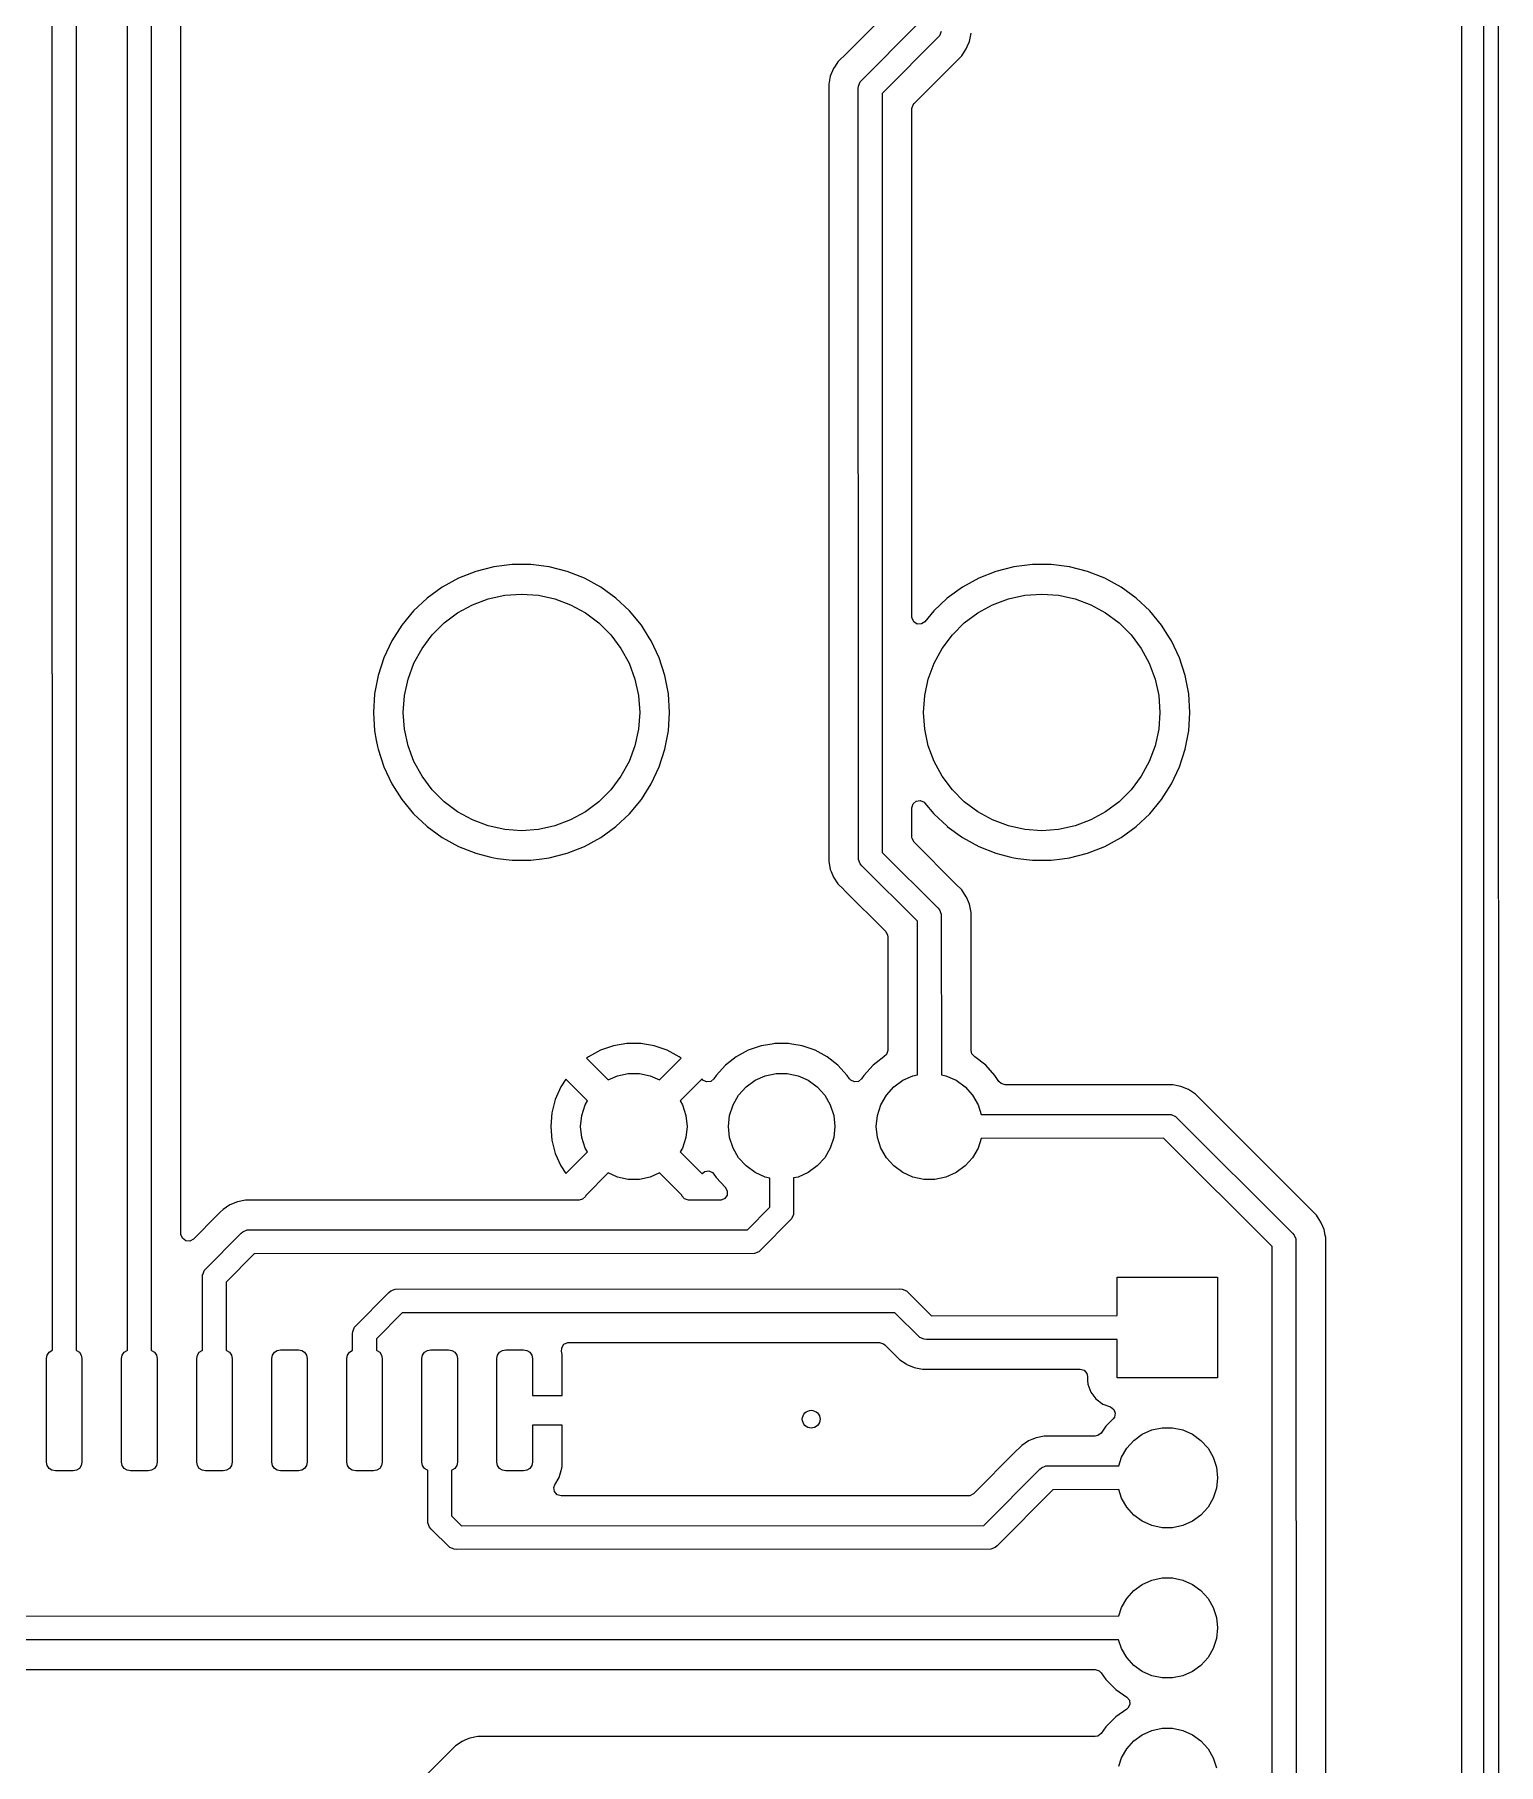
# Model space of a CAD drawing. Extents: x -25 to 25, y -54 to 54.
# Drawn here: x 0.36 to 25.12, y -4.34 to 24.91 of the extents above; entities that cross this region are included whole.
import ezdxf

# ---------------------------------------------------------------- set-up
doc = ezdxf.new("R2010")
doc.units = 0
doc.layers.add('BLACK', color=7, linetype='CONTINUOUS')

msp = doc.modelspace()

# ---------------------------------------------------------------- linework, layer by layer
at = {"layer": 'BLACK', "linetype": 'CONTINUOUS'}
for p, q in [((24.4995, 50.99625), (24.4995, -50.996249)), ((24.877401, -50.989479), (24.875, 51)), ((25.122598, 50.98948), (25.125, -51)), ((0.665595, 2.665174), (0.661808, 39.555573)), ((1.064296, 39.674642), (1.068095, 2.664439)), ((1.935569, 2.665168), (1.9318, 32.135)), ((2.334312, 32.04729), (2.33807, 2.664444)), ((2.8387, 13.450006), (2.8387, 31.792156)), ((14.759981, 25.255164), (14.051419, 24.546602)), ((14.331045, 24.112892), (15.300656, 25.087726)), ((15.668955, 24.887108), (14.699334, 23.912266)), ((15.699296, 24.960358), (15.668955, 24.887108)), ((16.176658, 24.794739), (16.203701, 24.930692)), ((16.0466, 24.551417), (16.094838, 24.623611)), ((16.094838, 24.623611), (16.123611, 24.666673)), ((16.123611, 24.666673), (16.145583, 24.71972)), ((16.145583, 24.71972), (16.176658, 24.794739)), ((13.876387, 24.333325), (13.823343, 24.205265)), ((13.905162, 24.376389), (13.876387, 24.333325)), ((13.9534, 24.448584), (13.905162, 24.376389)), ((14.002408, 24.497592), (13.9534, 24.448584)), ((14.051417, 24.5466), (14.002408, 24.497592)), ((14.051419, 24.546602), (14.051417, 24.5466)), ((15.240019, 23.744837), (16.046595, 24.551412)), ((16.046595, 24.551412), (16.046598, 24.551415)), ((16.046598, 24.551416), (16.0466, 24.551417)), ((16.046598, 24.551415), (16.046598, 24.551416)), ((13.823341, 24.205257), (13.796299, 24.069311)), ((13.796299, 24.069311), (13.796299, 23.924579)), ((13.823343, 24.205265), (13.823341, 24.205257)), ((14.2968, 24), (14.300704, 24.039642)), ((14.300704, 10.960358), (14.2968, 24)), ((14.300704, 24.039642), (14.331045, 24.112892)), ((13.796299, 23.924579), (13.7963, 23.924558)), ((13.7963, 23.924558), (13.7963, 11.074444)), ((14.699334, 23.912266), (14.703176, 11.079155)), ((15.2037, 23.657156), (15.223385, 23.724195)), ((15.223385, 23.724195), (15.240019, 23.744837)), ((15.2037, 15.062374), (15.2037, 23.657156)), ((7.825771, 15.832819), (7.533242, 15.716999)), ((7.825774, 15.83282), (7.825771, 15.832819)), ((8.130523, 15.911066), (7.825774, 15.83282)), ((8.130536, 15.911068), (8.130523, 15.911066)), ((8.44267, 15.9505), (8.130536, 15.911068)), ((8.442682, 15.9505), (8.44267, 15.9505)), ((8.757318, 15.9505), (8.442682, 15.9505)), ((8.757329, 15.9505), (8.757318, 15.9505)), ((9.069463, 15.911068), (8.757329, 15.9505)), ((9.069476, 15.911066), (9.069463, 15.911068)), ((9.374225, 15.83282), (9.069476, 15.911066)), ((9.374228, 15.832819), (9.374225, 15.83282)), ((9.666757, 15.716999), (9.374228, 15.832819)), ((16.625771, 15.832819), (16.333242, 15.716999)), ((16.625774, 15.83282), (16.625771, 15.832819)), ((16.930523, 15.911066), (16.625774, 15.83282)), ((16.930536, 15.911068), (16.930523, 15.911066)), ((17.24267, 15.9505), (16.930536, 15.911068)), ((17.242682, 15.9505), (17.24267, 15.9505)), ((17.557318, 15.9505), (17.242682, 15.9505)), ((17.557329, 15.9505), (17.557318, 15.9505)), ((17.869463, 15.911068), (17.557329, 15.9505)), ((17.869476, 15.911066), (17.869463, 15.911068)), ((18.174225, 15.83282), (17.869476, 15.911066)), ((18.174228, 15.832819), (18.174225, 15.83282)), ((18.466757, 15.716999), (18.174228, 15.832819)), ((7.257504, 15.565409), (7.002978, 15.380485)), ((7.257516, 15.565416), (7.257504, 15.565409)), ((7.533241, 15.716998), (7.257516, 15.565416)), ((7.533242, 15.716999), (7.533241, 15.716998)), ((9.666758, 15.716998), (9.666757, 15.716999)), ((9.666763, 15.716996), (9.666758, 15.716998)), ((9.666766, 15.716994), (9.666763, 15.716996)), ((9.942484, 15.565416), (9.666766, 15.716994)), ((9.942488, 15.565414), (9.942484, 15.565416)), ((9.942495, 15.565409), (9.942488, 15.565414)), ((10.197021, 15.380485), (9.942495, 15.565409)), ((16.057504, 15.565409), (15.802978, 15.380485)), ((16.057516, 15.565416), (16.057504, 15.565409)), ((16.333241, 15.716998), (16.057516, 15.565416)), ((16.333242, 15.716999), (16.333241, 15.716998)), ((18.466758, 15.716998), (18.466757, 15.716999)), ((18.466763, 15.716996), (18.466758, 15.716998)), ((18.466766, 15.716994), (18.466763, 15.716996)), ((18.742484, 15.565416), (18.466766, 15.716994)), ((18.742488, 15.565414), (18.742484, 15.565416)), ((18.742495, 15.565409), (18.742488, 15.565414)), ((18.997021, 15.380485), (18.742495, 15.565409)), ((7.002968, 15.380477), (6.773608, 15.165093)), ((7.002978, 15.380485), (7.002968, 15.380477)), ((7.518718, 15.132507), (7.76917, 15.269264)), ((7.76917, 15.269264), (8.036535, 15.368986)), ((8.036535, 15.368986), (8.31537, 15.429643)), ((8.31537, 15.429643), (8.6, 15.45)), ((8.6, 15.45), (8.88463, 15.429643)), ((8.88463, 15.429643), (9.163465, 15.368986)), ((9.163465, 15.368986), (9.43083, 15.269264)), ((9.43083, 15.269264), (9.681282, 15.132507)), ((10.197031, 15.380477), (10.197021, 15.380485)), ((10.426391, 15.165093), (10.197031, 15.380477)), ((15.802968, 15.380477), (15.573608, 15.165093)), ((15.802978, 15.380485), (15.802968, 15.380477)), ((16.318718, 15.132507), (16.56917, 15.269264)), ((16.56917, 15.269264), (16.836535, 15.368986)), ((16.836535, 15.368986), (17.11537, 15.429643)), ((17.11537, 15.429643), (17.4, 15.45)), ((17.4, 15.45), (17.68463, 15.429643)), ((17.68463, 15.429643), (17.963465, 15.368986)), ((17.963465, 15.368986), (18.23083, 15.269264)), ((18.23083, 15.269264), (18.481282, 15.132507)), ((18.997031, 15.380477), (18.997021, 15.380485)), ((19.226391, 15.165093), (18.997031, 15.380477)), ((6.573051, 14.922662), (6.404464, 14.65701)), ((6.573054, 14.922666), (6.573051, 14.922662)), ((6.773606, 15.165091), (6.573054, 14.922666)), ((6.773608, 15.165093), (6.773606, 15.165091)), ((7.088501, 14.759721), (7.290279, 14.961499)), ((7.290279, 14.961499), (7.518718, 15.132507)), ((9.681282, 15.132507), (9.909721, 14.961499)), ((9.909721, 14.961499), (10.111499, 14.759721)), ((10.426393, 15.165091), (10.426391, 15.165093)), ((10.626945, 14.922666), (10.426393, 15.165091)), ((10.626948, 14.922662), (10.626945, 14.922666)), ((10.760414, 14.712352), (10.626948, 14.922662)), ((15.205397, 15.041928), (15.2037, 15.062374)), ((15.235866, 14.979052), (15.205397, 15.041928)), ((15.295492, 14.94263), (15.235866, 14.979052)), ((15.365344, 14.944226), (15.295492, 14.94263)), ((15.423243, 14.983333), (15.365344, 14.944226)), ((15.573606, 15.165091), (15.423243, 14.983333)), ((15.573608, 15.165093), (15.573606, 15.165091)), ((15.888501, 14.759721), (16.090279, 14.961499)), ((16.090279, 14.961499), (16.318718, 15.132507)), ((18.481282, 15.132507), (18.709721, 14.961499)), ((18.709721, 14.961499), (18.911499, 14.759721)), ((19.226393, 15.165091), (19.226391, 15.165093)), ((19.426945, 14.922666), (19.226393, 15.165091)), ((19.426948, 14.922662), (19.426945, 14.922666)), ((19.560414, 14.712352), (19.426948, 14.922662)), ((6.404461, 14.657004), (6.270499, 14.372322)), ((6.404464, 14.65701), (6.404461, 14.657004)), ((6.917493, 14.531282), (7.088501, 14.759721)), ((10.111499, 14.759721), (10.282507, 14.531282)), ((10.795537, 14.657007), (10.760414, 14.712352)), ((10.929503, 14.372315), (10.795537, 14.657007)), ((15.717493, 14.531282), (15.888501, 14.759721)), ((18.911499, 14.759721), (19.082507, 14.531282)), ((19.595537, 14.657007), (19.560414, 14.712352)), ((19.729503, 14.372315), (19.595537, 14.657007)), ((6.270497, 14.372317), (6.17327, 14.073084)), ((6.270499, 14.372322), (6.270497, 14.372317)), ((6.780736, 14.28083), (6.917493, 14.531282)), ((10.282507, 14.531282), (10.419264, 14.28083)), ((11.026731, 14.073079), (10.929503, 14.372315)), ((15.580736, 14.28083), (15.717493, 14.531282)), ((19.082507, 14.531282), (19.219264, 14.28083)), ((19.826731, 14.073079), (19.729503, 14.372315)), ((6.17327, 14.073084), (6.114311, 13.764012)), ((6.681014, 14.013465), (6.780736, 14.28083)), ((10.419264, 14.28083), (10.518986, 14.013465)), ((11.085688, 13.764015), (11.026731, 14.073079)), ((15.481014, 14.013465), (15.580736, 14.28083)), ((19.219264, 14.28083), (19.318986, 14.013465)), ((19.885688, 13.764015), (19.826731, 14.073079)), ((6.11431, 13.764005), (6.094556, 13.450006)), ((6.114311, 13.764012), (6.11431, 13.764005)), ((6.620357, 13.73463), (6.681014, 14.013465)), ((10.518986, 14.013465), (10.579643, 13.73463)), ((11.105444, 13.45), (11.085688, 13.764015)), ((15.420357, 13.73463), (15.481014, 14.013465)), ((19.318986, 14.013465), (19.379643, 13.73463)), ((19.905444, 13.45), (19.885688, 13.764015)), ((6.6, 13.45), (6.620357, 13.73463)), ((10.579643, 13.73463), (10.6, 13.45)), ((15.4, 13.45), (15.420357, 13.73463)), ((19.379643, 13.73463), (19.4, 13.45)), ((2.8387, 4.633245), (2.8387, 13.450006)), ((6.094556, 13.450006), (6.094556, 13.449995)), ((6.094556, 13.449995), (6.11431, 13.135996)), ((6.620357, 13.16537), (6.6, 13.45)), ((6.681014, 12.886535), (6.620357, 13.16537)), ((10.579643, 13.16537), (10.518986, 12.886535)), ((10.6, 13.45), (10.579643, 13.16537)), ((11.085688, 13.135985), (11.105444, 13.45)), ((15.420357, 13.16537), (15.4, 13.45)), ((15.481014, 12.886535), (15.420357, 13.16537)), ((19.379643, 13.16537), (19.318986, 12.886535)), ((19.4, 13.45), (19.379643, 13.16537)), ((19.885688, 13.135985), (19.905444, 13.45)), ((6.11431, 13.135996), (6.114311, 13.135989)), ((6.114311, 13.135989), (6.14379, 12.981453)), ((6.14379, 12.981453), (6.164362, 12.873611)), ((6.164362, 12.873611), (6.17327, 12.826917)), ((6.780736, 12.61917), (6.681014, 12.886535)), ((10.518986, 12.886535), (10.419264, 12.61917)), ((11.026731, 12.826921), (11.085688, 13.135985)), ((15.580736, 12.61917), (15.481014, 12.886535)), ((19.318986, 12.886535), (19.219264, 12.61917)), ((19.826731, 12.826921), (19.885688, 13.135985)), ((6.17327, 12.826917), (6.270497, 12.527684)), ((6.917493, 12.368718), (6.780736, 12.61917)), ((10.419264, 12.61917), (10.282507, 12.368718)), ((10.929503, 12.527685), (11.026731, 12.826921)), ((15.717493, 12.368718), (15.580736, 12.61917)), ((19.219264, 12.61917), (19.082507, 12.368718)), ((19.729503, 12.527685), (19.826731, 12.826921)), ((6.270497, 12.527684), (6.270499, 12.527679)), ((6.270499, 12.527679), (6.404461, 12.242997)), ((7.088501, 12.140279), (6.917493, 12.368718)), ((10.282507, 12.368718), (10.111499, 12.140279)), ((10.795537, 12.242993), (10.929503, 12.527685)), ((15.888501, 12.140279), (15.717493, 12.368718)), ((19.082507, 12.368718), (18.911499, 12.140279)), ((19.595537, 12.242993), (19.729503, 12.527685)), ((6.404461, 12.242997), (6.404464, 12.242991)), ((6.404464, 12.242991), (6.573051, 11.977339)), ((7.290279, 11.938501), (7.088501, 12.140279)), ((10.111499, 12.140279), (9.909721, 11.938501)), ((10.626947, 11.977337), (10.795537, 12.242993)), ((16.090279, 11.938501), (15.888501, 12.140279)), ((18.911499, 12.140279), (18.709721, 11.938501)), ((19.426947, 11.977337), (19.595537, 12.242993)), ((6.573051, 11.977339), (6.573054, 11.977335)), ((6.573054, 11.977335), (6.773606, 11.73491)), ((6.773606, 11.73491), (6.773608, 11.734908)), ((6.773608, 11.734908), (6.77361, 11.734906)), ((6.77361, 11.734906), (6.997612, 11.524554)), ((7.518718, 11.767493), (7.290279, 11.938501)), ((7.76917, 11.630736), (7.518718, 11.767493)), ((9.681282, 11.767493), (9.43083, 11.630736)), ((9.909721, 11.938501), (9.681282, 11.767493)), ((10.19703, 11.519522), (10.42639, 11.734906)), ((10.42639, 11.734906), (10.626947, 11.977337)), ((15.2037, 11.837627), (15.223385, 11.904666)), ((15.2037, 11.342845), (15.2037, 11.837627)), ((15.223385, 11.904666), (15.276189, 11.950421)), ((15.276189, 11.950421), (15.345347, 11.960365)), ((15.345347, 11.960365), (15.408903, 11.93134)), ((15.408903, 11.93134), (15.423236, 11.916676)), ((15.423236, 11.916676), (15.57361, 11.734906)), ((15.57361, 11.734906), (15.797611, 11.524554)), ((16.318718, 11.767493), (16.090279, 11.938501)), ((16.56917, 11.630736), (16.318718, 11.767493)), ((18.481282, 11.767493), (18.23083, 11.630736)), ((18.709721, 11.938501), (18.481282, 11.767493)), ((18.99703, 11.519522), (19.22639, 11.734906)), ((19.22639, 11.734906), (19.426947, 11.977337)), ((6.997612, 11.524554), (7.002968, 11.519524)), ((7.002968, 11.519524), (7.002978, 11.519516)), ((7.002978, 11.519516), (7.257504, 11.334592)), ((8.036535, 11.531014), (7.76917, 11.630736)), ((8.31537, 11.470357), (8.036535, 11.531014)), ((8.6, 11.45), (8.31537, 11.470357)), ((8.88463, 11.470357), (8.6, 11.45)), ((9.163465, 11.531014), (8.88463, 11.470357)), ((9.43083, 11.630736), (9.163465, 11.531014)), ((9.942484, 11.334584), (10.19703, 11.519522)), ((15.797611, 11.524554), (15.802968, 11.519524)), ((15.802968, 11.519524), (15.802978, 11.519516)), ((15.802978, 11.519516), (16.057504, 11.334592)), ((16.836535, 11.531014), (16.56917, 11.630736)), ((17.11537, 11.470357), (16.836535, 11.531014)), ((17.4, 11.45), (17.11537, 11.470357)), ((17.68463, 11.470357), (17.4, 11.45)), ((17.963465, 11.531014), (17.68463, 11.470357)), ((18.23083, 11.630736), (17.963465, 11.531014)), ((18.742484, 11.334584), (18.99703, 11.519522)), ((7.257504, 11.334592), (7.257509, 11.33459)), ((7.257509, 11.33459), (7.257516, 11.334584)), ((7.257516, 11.334584), (7.533234, 11.183006)), ((7.533234, 11.183006), (7.533239, 11.183004)), ((7.533239, 11.183004), (7.533241, 11.183003)), ((7.533241, 11.183003), (7.533242, 11.183002)), ((7.533242, 11.183002), (7.825771, 11.067182)), ((9.374228, 11.067182), (9.666757, 11.183002)), ((9.666756, 11.183003), (9.666766, 11.183006)), ((9.666758, 11.183003), (9.666756, 11.183003)), ((9.666757, 11.183002), (9.666758, 11.183003)), ((9.666766, 11.183006), (9.942484, 11.334584)), ((15.206534, 11.316487), (15.2037, 11.342845)), ((15.240019, 11.255164), (15.206534, 11.316487)), ((15.948582, 10.546601), (15.240019, 11.255164)), ((16.057504, 11.334592), (16.057509, 11.33459)), ((16.057509, 11.33459), (16.057516, 11.334584)), ((16.057516, 11.334584), (16.333234, 11.183006)), ((16.333234, 11.183006), (16.333239, 11.183004)), ((16.333239, 11.183004), (16.333241, 11.183003)), ((16.333241, 11.183003), (16.333242, 11.183002)), ((16.333242, 11.183002), (16.625771, 11.067182)), ((18.174228, 11.067182), (18.466757, 11.183002)), ((18.466756, 11.183003), (18.466766, 11.183006)), ((18.466758, 11.183003), (18.466756, 11.183003)), ((18.466757, 11.183002), (18.466758, 11.183003)), ((18.466766, 11.183006), (18.742484, 11.334584)), ((7.825771, 11.067182), (7.825774, 11.067181)), ((7.825774, 11.067181), (8.078906, 11.002188)), ((8.078906, 11.002188), (8.130527, 10.988934)), ((8.130527, 10.988934), (8.19601, 10.980662)), ((8.19601, 10.980662), (8.44267, 10.949501)), ((8.44267, 10.949501), (8.442679, 10.949501)), ((8.442679, 10.949501), (8.442682, 10.9495)), ((8.442682, 10.9495), (8.442684, 10.9495)), ((8.442684, 10.9495), (8.757316, 10.9495)), ((8.757316, 10.9495), (8.757318, 10.9495)), ((8.757318, 10.9495), (8.757321, 10.949501)), ((8.757321, 10.949501), (8.757329, 10.949501)), ((8.757329, 10.949501), (8.943593, 10.973032)), ((8.943593, 10.973032), (9.069473, 10.988934)), ((9.069473, 10.988934), (9.374225, 11.067181)), ((9.374225, 11.067181), (9.374228, 11.067182)), ((13.7963, 11.074444), (13.796299, 11.074418)), ((13.796299, 11.074418), (13.796299, 10.930688)), ((13.796299, 10.930688), (13.822011, 10.801429)), ((14.300704, 10.960357), (14.300704, 10.960358)), ((14.331045, 10.887108), (14.300704, 10.960357)), ((14.356316, 10.856316), (14.331045, 10.887108)), ((15.296886, 9.920784), (14.356316, 10.856316)), ((14.703176, 11.079155), (15.643684, 10.143684)), ((16.625771, 11.067182), (16.625774, 11.067181)), ((16.625774, 11.067181), (16.878906, 11.002188)), ((16.878906, 11.002188), (16.930527, 10.988934)), ((16.930527, 10.988934), (16.99601, 10.980662)), ((16.99601, 10.980662), (17.24267, 10.949501)), ((17.24267, 10.949501), (17.242679, 10.949501)), ((17.242679, 10.949501), (17.242682, 10.9495)), ((17.242682, 10.9495), (17.242684, 10.9495)), ((17.242684, 10.9495), (17.557316, 10.9495)), ((17.557316, 10.9495), (17.557318, 10.9495)), ((17.557318, 10.9495), (17.557321, 10.949501)), ((17.557321, 10.949501), (17.557329, 10.949501)), ((17.557329, 10.949501), (17.743593, 10.973032)), ((17.743593, 10.973032), (17.869473, 10.988934)), ((17.869473, 10.988934), (18.174225, 11.067181)), ((18.174225, 11.067181), (18.174228, 11.067182)), ((13.822011, 10.801429), (13.823342, 10.794738)), ((13.823342, 10.794738), (13.837268, 10.761119)), ((13.837268, 10.761119), (13.876389, 10.666673)), ((13.876389, 10.666673), (13.9534, 10.551417)), ((13.9534, 10.551417), (14.051417, 10.4534)), ((15.948583, 10.5466), (15.948582, 10.546601)), ((16.0466, 10.448583), (15.948583, 10.5466)), ((14.051417, 10.4534), (14.051418, 10.4534)), ((14.051418, 10.4534), (14.058485, 10.446333)), ((14.058485, 10.446333), (14.058484, 10.446333)), ((14.058484, 10.446333), (14.058488, 10.44633)), ((14.058488, 10.44633), (14.759981, 9.744837)), ((16.123611, 10.333327), (16.0466, 10.448583)), ((16.126971, 10.325215), (16.123611, 10.333327)), ((16.176658, 10.205261), (16.126971, 10.325215)), ((15.643684, 10.143684), (15.668955, 10.112892)), ((15.668955, 10.112892), (15.699296, 10.039642)), ((15.699296, 10.039642), (15.702251, 7.322077)), ((16.176658, 10.205257), (16.176658, 10.205261)), ((16.176659, 10.205256), (16.176658, 10.205257)), ((16.203701, 10.069311), (16.176659, 10.205256)), ((16.203701, 9.924578), (16.203701, 10.069311)), ((14.759981, 9.744837), (14.793466, 9.683514)), ((14.793466, 9.683514), (14.7963, 9.657156)), ((14.7963, 9.657156), (14.7963, 7.735494)), ((15.299711, 7.322494), (15.296886, 9.920784)), ((16.2037, 9.924557), (16.203701, 9.924578)), ((16.2037, 7.735494), (16.2037, 9.924557)), ((9.73165, 7.626051), (9.7012, 7.602353)), ((9.935697, 7.736477), (9.73165, 7.626051)), ((9.935706, 7.73648), (9.935697, 7.736477)), ((10.155139, 7.811812), (9.935706, 7.73648)), ((10.383993, 7.85), (10.155139, 7.811812)), ((10.616007, 7.85), (10.383993, 7.85)), ((10.84486, 7.811812), (10.616007, 7.85)), ((11.064293, 7.73648), (10.84486, 7.811812)), ((11.064302, 7.736477), (11.064293, 7.73648)), ((11.268354, 7.626049), (11.064302, 7.736477)), ((11.26836, 7.626045), (11.268354, 7.626049)), ((11.298797, 7.602355), (11.26836, 7.626045)), ((12.231365, 7.626465), (12.048222, 7.483919)), ((12.231371, 7.626469), (12.231365, 7.626465)), ((12.435495, 7.736936), (12.231371, 7.626469)), ((12.435504, 7.736939), (12.435495, 7.736936)), ((12.655015, 7.812298), (12.435504, 7.736939)), ((12.838164, 7.84286), (12.655015, 7.812298)), ((12.883951, 7.8505), (12.838164, 7.84286)), ((13.116049, 7.8505), (12.883951, 7.8505)), ((13.173282, 7.84095), (13.116049, 7.8505)), ((13.344984, 7.812298), (13.173282, 7.84095)), ((13.564495, 7.736939), (13.344984, 7.812298)), ((13.564504, 7.736936), (13.564495, 7.736939)), ((13.768628, 7.626469), (13.564504, 7.736936)), ((13.768634, 7.626465), (13.768628, 7.626469)), ((13.951777, 7.483919), (13.768634, 7.626465)), ((14.731374, 7.62647), (14.600381, 7.524515)), ((14.731376, 7.626472), (14.731374, 7.62647)), ((14.735671, 7.629277), (14.731376, 7.626472)), ((14.776615, 7.668455), (14.735182, 7.630025)), ((14.735182, 7.630025), (14.735671, 7.629277)), ((14.7963, 7.735494), (14.776615, 7.668455)), ((16.219091, 7.67566), (16.2037, 7.735494)), ((16.264916, 7.630177), (16.219091, 7.67566)), ((16.264329, 7.629277), (16.264916, 7.630177)), ((16.268617, 7.626475), (16.264329, 7.629277)), ((16.268626, 7.62647), (16.268617, 7.626475)), ((16.451784, 7.483913), (16.268626, 7.62647)), ((9.7012, 7.602353), (10.066696, 7.236857)), ((10.221885, 7.305951), (10.405924, 7.34507)), ((10.405924, 7.34507), (10.594076, 7.34507)), ((10.594076, 7.34507), (10.778115, 7.305951)), ((10.933302, 7.236858), (11.298797, 7.602353)), ((11.298797, 7.602353), (11.298797, 7.602355)), ((11.891018, 7.31315), (11.85351, 7.255738)), ((12.048219, 7.483916), (11.891018, 7.31315)), ((12.048222, 7.483919), (12.048219, 7.483916)), ((12.721885, 7.305951), (12.905924, 7.34507)), ((12.905924, 7.34507), (13.094076, 7.34507)), ((13.094076, 7.34507), (13.278115, 7.305951)), ((13.951779, 7.483917), (13.951777, 7.483919)), ((13.951784, 7.483913), (13.951779, 7.483917)), ((14.108979, 7.313153), (13.951784, 7.483913)), ((14.108982, 7.313148), (14.108979, 7.313153)), ((14.108984, 7.313146), (14.108982, 7.313148)), ((14.146192, 7.256196), (14.108984, 7.313146)), ((14.391015, 7.313146), (14.353808, 7.256196)), ((14.548217, 7.483914), (14.391015, 7.313146)), ((14.600381, 7.524515), (14.548217, 7.483914)), ((15.221885, 7.305951), (15.299711, 7.322494)), ((15.702251, 7.322077), (15.778115, 7.305951)), ((16.608979, 7.313153), (16.451784, 7.483913)), ((16.60898, 7.313151), (16.608979, 7.313153)), ((16.608981, 7.31315), (16.60898, 7.313151)), ((16.676452, 7.209878), (16.608981, 7.31315)), ((9.264516, 7.11861), (9.171317, 6.906136)), ((9.348811, 7.247635), (9.264516, 7.11861)), ((9.715353, 6.881093), (9.348811, 7.247635)), ((10.066696, 7.236857), (10.221885, 7.305951)), ((10.778115, 7.305951), (10.933302, 7.236858)), ((11.651186, 7.247635), (11.284645, 6.881095)), ((11.653084, 7.247438), (11.651186, 7.247635)), ((11.667796, 7.23046), (11.653084, 7.247438)), ((11.731132, 7.200958), (11.667796, 7.23046)), ((11.800363, 7.210382), (11.731132, 7.200958)), ((11.85351, 7.255738), (11.800363, 7.210382)), ((12.271885, 6.979007), (12.397782, 7.11883)), ((12.397782, 7.11883), (12.55, 7.229423)), ((12.55, 7.229423), (12.721885, 7.305951)), ((13.278115, 7.305951), (13.45, 7.229423)), ((13.45, 7.229423), (13.602218, 7.11883)), ((13.602218, 7.11883), (13.728115, 6.979007)), ((14.168095, 7.230918), (14.146192, 7.256196)), ((14.23143, 7.201416), (14.168095, 7.230918)), ((14.300662, 7.210839), (14.23143, 7.201416)), ((14.353808, 7.256196), (14.300662, 7.210839)), ((14.771885, 6.979007), (14.897782, 7.11883)), ((14.897782, 7.11883), (15.05, 7.229423)), ((15.05, 7.229423), (15.221885, 7.305951)), ((15.778115, 7.305951), (15.95, 7.229423)), ((15.95, 7.229423), (16.102218, 7.11883)), ((16.102218, 7.11883), (16.228115, 6.979007)), ((16.713222, 7.173385), (16.676452, 7.209878)), ((16.780261, 7.1537), (16.713222, 7.173385)), ((19.474558, 7.1537), (16.780261, 7.1537)), ((19.474578, 7.153701), (19.474558, 7.1537)), ((19.480692, 7.153701), (19.474578, 7.153701)), ((19.619308, 7.153701), (19.480692, 7.153701)), ((19.61931, 7.153701), (19.619308, 7.153701)), ((19.755256, 7.126659), (19.61931, 7.153701)), ((19.755264, 7.126657), (19.755256, 7.126659)), ((19.883323, 7.073614), (19.755264, 7.126657)), ((19.998585, 6.996599), (19.883323, 7.073614)), ((9.171317, 6.906136), (9.114361, 6.681219)), ((9.619667, 6.637121), (9.677809, 6.816063)), ((9.677809, 6.816063), (9.715353, 6.881093)), ((11.284645, 6.881095), (11.322191, 6.816063)), ((11.322191, 6.816063), (11.380333, 6.637121)), ((12.119667, 6.637121), (12.177809, 6.816063)), ((12.177809, 6.816063), (12.271885, 6.979007)), ((13.728115, 6.979007), (13.822191, 6.816063)), ((13.822191, 6.816063), (13.880333, 6.637121)), ((14.619667, 6.637121), (14.677809, 6.816063)), ((14.677809, 6.816063), (14.771885, 6.979007)), ((16.228115, 6.979007), (16.322191, 6.816063)), ((16.322191, 6.816063), (16.376093, 6.650171)), ((20.10092, 6.894264), (19.998585, 6.996599)), ((20.10094, 6.894242), (20.10092, 6.894264)), ((21.945456, 5.049726), (20.10094, 6.894242)), ((9.114361, 6.681219), (9.095202, 6.450006)), ((9.095202, 6.450006), (9.095202, 6.449995)), ((9.095202, 6.449995), (9.114361, 6.218782)), ((9.6, 6.45), (9.619667, 6.637121)), ((9.619667, 6.262879), (9.6, 6.45)), ((11.380333, 6.637121), (11.4, 6.45)), ((11.4, 6.45), (11.380333, 6.262879)), ((12.1, 6.45), (12.119667, 6.637121)), ((12.119667, 6.262879), (12.1, 6.45)), ((13.880333, 6.637121), (13.9, 6.45)), ((13.9, 6.45), (13.880333, 6.262879)), ((14.6, 6.45), (14.619667, 6.637121)), ((14.619667, 6.262879), (14.6, 6.45)), ((16.376093, 6.650171), (19.55, 6.6532)), ((19.55, 6.6532), (19.589642, 6.649296)), ((19.589642, 6.649296), (19.589643, 6.649296)), ((19.589643, 6.649296), (19.662892, 6.618955)), ((19.662892, 6.618955), (21.643684, 4.643684)), ((9.114361, 6.218782), (9.171317, 5.993865)), ((9.677809, 6.083937), (9.619667, 6.262879)), ((11.380333, 6.262879), (11.322191, 6.083937)), ((12.177809, 6.083937), (12.119667, 6.262879)), ((13.880333, 6.262879), (13.822191, 6.083937)), ((14.677809, 6.083937), (14.619667, 6.262879)), ((16.37538, 6.247636), (16.322191, 6.083937)), ((19.462205, 6.250583), (16.37538, 6.247636)), ((21.296813, 4.421088), (19.462205, 6.250583)), ((9.171317, 5.993865), (9.264515, 5.781394)), ((9.348812, 5.652367), (9.715353, 6.018909)), ((9.715353, 6.018909), (9.677809, 6.083937)), ((11.322191, 6.083937), (11.284645, 6.018908)), ((11.284645, 6.018908), (11.651186, 5.652367)), ((12.271885, 5.920993), (12.177809, 6.083937)), ((12.397782, 5.78117), (12.271885, 5.920993)), ((13.728115, 5.920993), (13.602218, 5.78117)), ((13.822191, 6.083937), (13.728115, 5.920993)), ((14.771885, 5.920993), (14.677809, 6.083937)), ((14.897782, 5.78117), (14.771885, 5.920993)), ((16.228115, 5.920993), (16.102218, 5.78117)), ((16.322191, 6.083937), (16.228115, 5.920993)), ((9.264515, 5.781394), (9.348812, 5.652367)), ((10.066695, 5.663144), (9.687063, 5.283511)), ((10.221885, 5.594049), (10.066695, 5.663144)), ((10.405924, 5.55493), (10.221885, 5.594049)), ((10.778115, 5.594049), (10.594076, 5.55493)), ((10.933304, 5.663144), (10.778115, 5.594049)), ((11.310254, 5.286193), (10.933304, 5.663144)), ((11.651186, 5.652367), (11.655967, 5.652863)), ((11.655967, 5.652863), (11.699036, 5.68962)), ((11.699036, 5.68962), (11.768268, 5.699044)), ((11.768268, 5.699044), (11.831604, 5.669543)), ((11.831604, 5.669543), (11.853509, 5.644263)), ((11.853509, 5.644263), (11.891016, 5.586853)), ((11.891016, 5.586853), (11.891018, 5.586851)), ((11.891018, 5.586851), (11.891021, 5.586847)), ((11.891021, 5.586847), (12.048216, 5.416087)), ((12.55, 5.670577), (12.397782, 5.78117)), ((12.721885, 5.594049), (12.55, 5.670577)), ((12.799086, 5.57764), (12.721885, 5.594049)), ((12.800371, 5.087152), (12.799086, 5.57764)), ((13.278115, 5.594049), (13.201685, 5.577804)), ((13.201685, 5.577804), (13.2032, 5)), ((13.45, 5.670577), (13.278115, 5.594049)), ((13.602218, 5.78117), (13.45, 5.670577)), ((15.05, 5.670577), (14.897782, 5.78117)), ((15.221885, 5.594049), (15.05, 5.670577)), ((15.405924, 5.55493), (15.221885, 5.594049)), ((15.778115, 5.594049), (15.594076, 5.55493)), ((15.95, 5.670577), (15.778115, 5.594049)), ((16.102218, 5.78117), (15.95, 5.670577)), ((9.683367, 5.267255), (9.633501, 5.218315)), ((9.687063, 5.283511), (9.683367, 5.267255)), ((10.594076, 5.55493), (10.405924, 5.55493)), ((11.312108, 5.276189), (11.310254, 5.286193)), ((11.357863, 5.223385), (11.312108, 5.276189)), ((12.079006, 5.289166), (12.039463, 5.231563)), ((12.048216, 5.416087), (12.048218, 5.416086)), ((12.048218, 5.416086), (12.05169, 5.412314)), ((12.05169, 5.412314), (12.050031, 5.410788)), ((12.050031, 5.410788), (12.081129, 5.359004)), ((12.081129, 5.359004), (12.079006, 5.289166)), ((15.594076, 5.55493), (15.405924, 5.55493)), ((3.502408, 4.997592), (3.4534, 4.948583)), ((3.551416, 5.0466), (3.502408, 4.997592)), ((3.666676, 5.123614), (3.551416, 5.0466)), ((3.794735, 5.176657), (3.666676, 5.123614)), ((3.794743, 5.176659), (3.794735, 5.176657)), ((3.930689, 5.203701), (3.794743, 5.176659)), ((3.930691, 5.203701), (3.930689, 5.203701)), ((4.069308, 5.203701), (3.930691, 5.203701)), ((4.075422, 5.203701), (4.069308, 5.203701)), ((4.075442, 5.2037), (4.075422, 5.203701)), ((9.575097, 5.2037), (4.075442, 5.2037)), ((9.633501, 5.218315), (9.575097, 5.2037)), ((11.424902, 5.2037), (11.357863, 5.223385)), ((11.961145, 5.2037), (11.424902, 5.2037)), ((11.975055, 5.204483), (11.961145, 5.2037)), ((12.039463, 5.231563), (11.975055, 5.204483)), ((12.420377, 4.703164), (12.800371, 5.087152)), ((13.2032, 5), (13.199296, 4.960358)), ((21.945487, 5.049697), (21.945456, 5.049726)), ((22.046598, 4.948586), (21.945487, 5.049697)), ((3.4534, 4.948583), (3.050381, 4.545564)), ((3.887108, 4.668955), (3.960357, 4.699296)), ((3.960357, 4.699296), (3.960358, 4.699296)), ((3.960358, 4.699296), (12.420377, 4.703164)), ((13.168955, 4.887108), (12.643684, 4.356316)), ((13.199296, 4.960358), (13.168955, 4.887108)), ((22.0466, 4.948583), (22.046598, 4.948586)), ((22.094838, 4.876389), (22.0466, 4.948583)), ((22.123611, 4.833327), (22.094838, 4.876389)), ((22.153917, 4.76016), (22.123611, 4.833327)), ((22.176655, 4.705266), (22.153917, 4.76016)), ((22.176657, 4.705261), (22.176655, 4.705266)), ((22.195864, 4.608702), (22.176657, 4.705261)), ((2.839016, 4.624399), (2.8387, 4.633245)), ((2.863433, 4.558935), (2.839016, 4.624399)), ((2.919366, 4.517063), (2.863433, 4.558935)), ((2.989058, 4.512079), (2.919366, 4.517063)), ((3.050381, 4.545564), (2.989058, 4.512079)), ((3.236045, 4.017892), (3.856316, 4.643684)), ((3.856316, 4.643684), (3.887108, 4.668955)), ((21.300681, -17.912151), (21.296813, 4.421088)), ((21.643684, 4.643684), (21.668954, 4.612893)), ((21.668954, 4.612893), (21.668955, 4.612892)), ((21.668955, 4.612892), (21.67529, 4.597598)), ((21.67529, 4.597598), (21.696412, 4.546604)), ((21.696412, 4.546604), (21.699296, 4.539642)), ((21.699296, 4.539642), (21.7032, -18)), ((22.195864, 4.608699), (22.195864, 4.608702)), ((22.2037, 4.569309), (22.195864, 4.608699)), ((22.2037, -18.069311), (22.2037, 4.569309)), ((4.079479, 4.296837), (3.604512, 3.817641)), ((12.539642, 4.300704), (4.079479, 4.296837)), ((12.539643, 4.300704), (12.539642, 4.300704)), ((12.612892, 4.331045), (12.539643, 4.300704)), ((12.643684, 4.356316), (12.612892, 4.331045)), ((3.2018, 3.905), (3.205704, 3.944642)), ((3.203909, 2.664838), (3.2018, 3.905)), ((3.205704, 3.944642), (3.207337, 3.948584)), ((3.207337, 3.948584), (3.236045, 4.017892)), ((3.604512, 3.817641), (3.606473, 2.664762)), ((18.675, 3.252394), (18.675, 3.9)), ((18.675, 3.9), (20.375, 3.9)), ((20.375, 3.9), (20.375, 2.2)), ((5.776046, 3.057893), (6.356316, 3.643684)), ((6.356316, 3.643684), (6.387108, 3.668955)), ((6.387108, 3.668955), (6.460358, 3.699296)), ((6.460358, 3.699296), (15, 3.7032)), ((15, 3.7032), (15.039642, 3.699296)), ((15.039642, 3.699296), (15.039643, 3.699296)), ((15.039643, 3.699296), (15.112892, 3.668955)), ((15.112892, 3.668955), (15.537304, 3.249417)), ((6.579534, 3.296837), (6.144666, 2.857832)), ((14.912632, 3.300646), (6.579534, 3.296837)), ((15.337108, 2.881045), (14.912632, 3.300646)), ((15.537304, 3.249417), (18.675, 3.252394)), ((5.7418, 2.945), (5.745704, 2.984642)), ((5.74262, 2.664582), (5.7418, 2.945)), ((5.745704, 2.984642), (5.776045, 3.057892)), ((5.776045, 3.057892), (5.776046, 3.057893)), ((0.608934, 2.631066), (0.657597, 2.663582)), ((0.657597, 2.663582), (0.665595, 2.665174)), ((1.068095, 2.664439), (1.072403, 2.663582)), ((1.072403, 2.663582), (1.121066, 2.631066)), ((1.878934, 2.631066), (1.927597, 2.663582)), ((1.927597, 2.663582), (1.935569, 2.665168)), ((2.33807, 2.664444), (2.342403, 2.663582)), ((2.342403, 2.663582), (2.391066, 2.631066)), ((3.148934, 2.631066), (3.197597, 2.663582)), ((3.197597, 2.663582), (3.203909, 2.664838)), ((3.606473, 2.664762), (3.612403, 2.663582)), ((3.612403, 2.663582), (3.661066, 2.631066)), ((4.418934, 2.631066), (4.467597, 2.663582)), ((4.467597, 2.663582), (4.525, 2.675)), ((4.525, 2.675), (4.825, 2.675)), ((4.825, 2.675), (4.882403, 2.663582)), ((4.882403, 2.663582), (4.931066, 2.631066)), ((5.688934, 2.631066), (5.737597, 2.663582)), ((5.737597, 2.663582), (5.74262, 2.664582)), ((6.144666, 2.857832), (6.14523, 2.665009)), ((6.14523, 2.665009), (6.152403, 2.663582)), ((6.152403, 2.663582), (6.201066, 2.631066)), ((6.958934, 2.631066), (7.007597, 2.663582)), ((7.007597, 2.663582), (7.065, 2.675)), ((7.065, 2.675), (7.365, 2.675)), ((7.365, 2.675), (7.422403, 2.663582)), ((7.422403, 2.663582), (7.471066, 2.631066)), ((8.228934, 2.631066), (8.277597, 2.663582)), ((8.277597, 2.663582), (8.335, 2.675)), ((8.335, 2.675), (8.635, 2.675)), ((8.635, 2.675), (8.692403, 2.663582)), ((8.692403, 2.663582), (8.741066, 2.631066)), ((9.279133, 2.637705), (9.279332, 2.707575)), ((9.282099, 2.627496), (9.279133, 2.637705)), ((9.279332, 2.707575), (9.317274, 2.766245)), ((9.317274, 2.766245), (9.380913, 2.795088)), ((9.380913, 2.795088), (9.398209, 2.7963)), ((9.398209, 2.7963), (14.657156, 2.7963)), ((14.657156, 2.7963), (14.724195, 2.776615)), ((14.724195, 2.776615), (14.744837, 2.759981)), ((14.744837, 2.759981), (14.900274, 2.604544)), ((15.410357, 2.850704), (15.337108, 2.881045)), ((15.410358, 2.850704), (15.410357, 2.850704)), ((15.45, 2.8468), (15.410358, 2.850704)), ((18.675, 2.84986), (15.45, 2.8468)), ((18.675, 2.2), (18.675, 2.84986)), ((0.565, 2.525), (0.576418, 2.582403)), ((0.565, 0.775), (0.565, 2.525)), ((0.576418, 2.582403), (0.608934, 2.631066)), ((1.121066, 2.631066), (1.153582, 2.582403)), ((1.153582, 2.582403), (1.165, 2.525)), ((1.165, 2.525), (1.165, 0.775)), ((1.835, 2.525), (1.846418, 2.582403)), ((1.835, 0.775), (1.835, 2.525)), ((1.846418, 2.582403), (1.878934, 2.631066)), ((2.391066, 2.631066), (2.423582, 2.582403)), ((2.423582, 2.582403), (2.435, 2.525)), ((2.435, 2.525), (2.435, 0.775)), ((3.105, 2.525), (3.116418, 2.582403)), ((3.105, 0.775), (3.105, 2.525)), ((3.116418, 2.582403), (3.148934, 2.631066)), ((3.661066, 2.631066), (3.693582, 2.582403)), ((3.693582, 2.582403), (3.705, 2.525)), ((3.705, 2.525), (3.705, 0.775)), ((4.375, 2.525), (4.386418, 2.582403)), ((4.375, 0.775), (4.375, 2.525)), ((4.386418, 2.582403), (4.418934, 2.631066)), ((4.931066, 2.631066), (4.963582, 2.582403)), ((4.963582, 2.582403), (4.975, 2.525)), ((4.975, 2.525), (4.975, 0.775)), ((5.645, 2.525), (5.656418, 2.582403)), ((5.645, 0.775), (5.645, 2.525)), ((5.656418, 2.582403), (5.688934, 2.631066)), ((6.201066, 2.631066), (6.233582, 2.582403)), ((6.233582, 2.582403), (6.245, 2.525)), ((6.245, 2.525), (6.245, 0.775)), ((6.915, 2.525), (6.926418, 2.582403)), ((6.915, 0.775), (6.915, 2.525)), ((6.926418, 2.582403), (6.958934, 2.631066)), ((7.471066, 2.631066), (7.503582, 2.582403)), ((7.503582, 2.582403), (7.515, 2.525)), ((7.515, 2.525), (7.515, 0.775)), ((8.185, 2.525), (8.196418, 2.582403)), ((8.185, 0.775), (8.185, 2.525)), ((8.196418, 2.582403), (8.228934, 2.631066)), ((8.741066, 2.631066), (8.773582, 2.582403)), ((8.773582, 2.582403), (8.785, 2.525)), ((8.785, 2.525), (8.785, 1.9)), ((9.2821, 2.62749), (9.282099, 2.627496)), ((9.284999, 2.59065), (9.2821, 2.62749)), ((9.285, 2.590635), (9.284999, 2.59065)), ((9.285, 1.9), (9.285, 2.590635)), ((14.900274, 2.604544), (14.900303, 2.604513)), ((14.900303, 2.604513), (15.001413, 2.503403)), ((15.001413, 2.503403), (15.001421, 2.503397)), ((15.001421, 2.503397), (15.105966, 2.433542)), ((15.105966, 2.433542), (15.105967, 2.433542)), ((15.105967, 2.433542), (15.111425, 2.429896)), ((15.111425, 2.429896), (15.116673, 2.426389)), ((15.116673, 2.426389), (15.244738, 2.373343)), ((15.244738, 2.373343), (15.244742, 2.373343)), ((15.244742, 2.373343), (15.244743, 2.373342)), ((15.244743, 2.373342), (15.380688, 2.346299)), ((15.380688, 2.346299), (15.380691, 2.346299)), ((15.380691, 2.346299), (15.525422, 2.346299)), ((15.525422, 2.346299), (15.525442, 2.3463)), ((15.525442, 2.3463), (18.050501, 2.3463)), ((18.050501, 2.3463), (18.11754, 2.326615)), ((18.11754, 2.326615), (18.163295, 2.273811)), ((18.163295, 2.273811), (18.174501, 2.2223)), ((18.174501, 2.2223), (18.174501, 2.152124)), ((18.174501, 2.152124), (18.180908, 2.092517)), ((18.180908, 2.092517), (18.231202, 1.957672)), ((20.375, 2.2), (18.675, 2.2)), ((8.785, 1.9), (9.285, 1.9)), ((18.231202, 1.957672), (18.231206, 1.957665)), ((18.231206, 1.957665), (18.317452, 1.842456)), ((18.317452, 1.842456), (18.317455, 1.842453)), ((18.317455, 1.842453), (18.432664, 1.756207)), ((18.432664, 1.756207), (18.432671, 1.756203)), ((18.432671, 1.756203), (18.564081, 1.70719)), ((18.60843, 1.503327), (18.486503, 1.3814)), ((18.564081, 1.70719), (18.620015, 1.665319)), ((18.62958, 1.531582), (18.60843, 1.503327)), ((18.620015, 1.665319), (18.644432, 1.599855)), ((18.644432, 1.599855), (18.62958, 1.531582)), ((9.285, 1.4), (8.785, 1.4)), ((8.785, 1.4), (8.785, 0.775)), ((9.285, 0.709366), (9.285, 1.4)), ((17.304734, 1.186657), (17.23252, 1.156744)), ((17.304744, 1.18666), (17.304734, 1.186657)), ((17.440689, 1.213701), (17.304744, 1.18666)), ((17.440692, 1.213701), (17.440689, 1.213701)), ((17.579309, 1.213701), (17.440692, 1.213701)), ((17.585423, 1.213701), (17.579309, 1.213701)), ((17.585443, 1.2137), (17.585423, 1.213701)), ((18.30453, 1.2137), (17.585443, 1.2137)), ((18.351529, 1.222952), (18.30453, 1.2137)), ((18.406105, 1.266577), (18.351529, 1.222952)), ((18.486503, 1.3814), (18.406105, 1.266577)), ((18.956239, 1.141673), (19.1, 1.246122)), ((19.1, 1.246122), (19.262336, 1.318398)), ((19.262336, 1.318398), (19.436151, 1.355344)), ((19.436151, 1.355344), (19.613849, 1.355344)), ((19.613849, 1.355344), (19.787664, 1.318398)), ((19.787664, 1.318398), (19.95, 1.246122)), ((19.95, 1.246122), (20.093761, 1.141673)), ((16.963397, 0.95858), (16.244837, 0.240019)), ((16.9634, 0.958583), (16.963397, 0.95858)), ((17.022819, 1.018002), (16.9634, 0.958583)), ((17.061416, 1.0566), (17.022819, 1.018002)), ((17.176674, 1.133613), (17.061416, 1.0566)), ((17.23252, 1.156744), (17.176674, 1.133613)), ((18.748486, 0.855726), (18.837336, 1.009617)), ((18.837336, 1.009617), (18.956239, 1.141673)), ((20.093761, 1.141673), (20.212664, 1.009617)), ((20.212664, 1.009617), (20.301514, 0.855726)), ((0.576418, 0.717597), (0.565, 0.775)), ((0.608934, 0.668934), (0.576418, 0.717597)), ((0.657597, 0.636418), (0.608934, 0.668934)), ((0.715, 0.625), (0.657597, 0.636418)), ((1.015, 0.625), (0.715, 0.625)), ((1.072403, 0.636418), (1.015, 0.625)), ((1.121066, 0.668934), (1.072403, 0.636418)), ((1.153582, 0.717597), (1.121066, 0.668934)), ((1.165, 0.775), (1.153582, 0.717597)), ((1.846418, 0.717597), (1.835, 0.775)), ((1.878934, 0.668934), (1.846418, 0.717597)), ((1.927597, 0.636418), (1.878934, 0.668934)), ((1.985, 0.625), (1.927597, 0.636418)), ((2.285, 0.625), (1.985, 0.625)), ((2.342403, 0.636418), (2.285, 0.625)), ((2.391066, 0.668934), (2.342403, 0.636418)), ((2.423582, 0.717597), (2.391066, 0.668934)), ((2.435, 0.775), (2.423582, 0.717597)), ((3.116418, 0.717597), (3.105, 0.775)), ((3.148934, 0.668934), (3.116418, 0.717597)), ((3.197597, 0.636418), (3.148934, 0.668934)), ((3.255, 0.625), (3.197597, 0.636418)), ((3.555, 0.625), (3.255, 0.625)), ((3.612403, 0.636418), (3.555, 0.625)), ((3.661066, 0.668934), (3.612403, 0.636418)), ((3.693582, 0.717597), (3.661066, 0.668934)), ((3.705, 0.775), (3.693582, 0.717597)), ((4.386418, 0.717597), (4.375, 0.775)), ((4.418934, 0.668934), (4.386418, 0.717597)), ((4.467597, 0.636418), (4.418934, 0.668934)), ((4.525, 0.625), (4.467597, 0.636418)), ((4.825, 0.625), (4.525, 0.625)), ((4.882403, 0.636418), (4.825, 0.625)), ((4.931066, 0.668934), (4.882403, 0.636418)), ((4.963582, 0.717597), (4.931066, 0.668934)), ((4.975, 0.775), (4.963582, 0.717597)), ((5.656418, 0.717597), (5.645, 0.775)), ((5.688934, 0.668934), (5.656418, 0.717597)), ((5.737597, 0.636418), (5.688934, 0.668934)), ((5.795, 0.625), (5.737597, 0.636418)), ((6.095, 0.625), (5.795, 0.625)), ((6.152403, 0.636418), (6.095, 0.625)), ((6.201066, 0.668934), (6.152403, 0.636418)), ((6.233582, 0.717597), (6.201066, 0.668934)), ((6.245, 0.775), (6.233582, 0.717597)), ((6.926418, 0.717597), (6.915, 0.775)), ((6.958934, 0.668934), (6.926418, 0.717597)), ((7.007597, 0.636418), (6.958934, 0.668934)), ((7.01388, 0.635169), (7.007597, 0.636418)), ((7.015704, -0.254642), (7.01388, 0.635169)), ((7.422403, 0.636418), (7.416457, 0.635236)), ((7.416457, 0.635236), (7.418035, -0.134612)), ((7.471066, 0.668934), (7.422403, 0.636418)), ((7.503582, 0.717597), (7.471066, 0.668934)), ((7.515, 0.775), (7.503582, 0.717597)), ((8.196418, 0.717597), (8.185, 0.775)), ((8.228934, 0.668934), (8.196418, 0.717597)), ((8.277597, 0.636418), (8.228934, 0.668934)), ((8.335, 0.625), (8.277597, 0.636418)), ((8.635, 0.625), (8.335, 0.625)), ((8.692403, 0.636418), (8.635, 0.625)), ((8.741066, 0.668934), (8.692403, 0.636418)), ((8.773582, 0.717597), (8.741066, 0.668934)), ((8.785, 0.775), (8.773582, 0.717597)), ((9.236283, 0.514807), (9.282099, 0.672505)), ((9.282099, 0.672505), (9.2821, 0.672511)), ((9.2821, 0.672511), (9.284999, 0.709351)), ((9.284999, 0.709351), (9.285, 0.709366)), ((16.420839, -0.296834), (17.366316, 0.653684)), ((17.366316, 0.653684), (17.397108, 0.678955)), ((17.397108, 0.678955), (17.470358, 0.709296)), ((17.470358, 0.709296), (18.701668, 0.711636)), ((18.701668, 0.711636), (18.748486, 0.855726)), ((20.301514, 0.855726), (20.356425, 0.686725)), ((20.356425, 0.686725), (20.375, 0.51)), ((9.146954, 0.345347), (9.16296, 0.390821)), ((9.156898, 0.276189), (9.146954, 0.345347)), ((9.16296, 0.390821), (9.236282, 0.514804)), ((9.236282, 0.514804), (9.236283, 0.514807)), ((17.589275, 0.306951), (16.643684, -0.643684)), ((18.701441, 0.309064), (17.589275, 0.306951)), ((18.748486, 0.164274), (18.701441, 0.309064)), ((20.356425, 0.333275), (20.301514, 0.164274)), ((20.375, 0.51), (20.356425, 0.333275)), ((9.202653, 0.223385), (9.156898, 0.276189)), ((9.269692, 0.2037), (9.202653, 0.223385)), ((16.157156, 0.2037), (9.269692, 0.2037)), ((16.183514, 0.206534), (16.157156, 0.2037)), ((16.244837, 0.240019), (16.183514, 0.206534)), ((18.837336, 0.010383), (18.748486, 0.164274)), ((18.956239, -0.121673), (18.837336, 0.010383)), ((20.212664, 0.010383), (20.093761, -0.121673)), ((20.301514, 0.164274), (20.212664, 0.010383)), ((7.015704, -0.254643), (7.015704, -0.254642)), ((7.046045, -0.327892), (7.015704, -0.254643)), ((7.418035, -0.134612), (7.587026, -0.300649)), ((19.1, -0.226122), (18.956239, -0.121673)), ((19.262336, -0.298398), (19.1, -0.226122)), ((19.95, -0.226122), (19.787664, -0.298398)), ((20.093761, -0.121673), (19.95, -0.226122)), ((7.071316, -0.358684), (7.046045, -0.327892)), ((7.387108, -0.668955), (7.071316, -0.358684)), ((7.587026, -0.300649), (16.420839, -0.296834)), ((19.436151, -0.335344), (19.262336, -0.298398)), ((19.613849, -0.335344), (19.436151, -0.335344)), ((19.787664, -0.298398), (19.613849, -0.335344)), ((7.460358, -0.699296), (7.387108, -0.668955)), ((7.5, -0.7032), (7.460358, -0.699296)), ((16.539642, -0.699296), (7.5, -0.7032)), ((16.539643, -0.699296), (16.539642, -0.699296)), ((16.612892, -0.668955), (16.539643, -0.699296)), ((16.643684, -0.643684), (16.612892, -0.668955)), ((18.837336, -1.530383), (18.956239, -1.398327)), ((18.956239, -1.398327), (19.1, -1.293878)), ((19.1, -1.293878), (19.262336, -1.221602)), ((19.262336, -1.221602), (19.436151, -1.184656)), ((19.436151, -1.184656), (19.613849, -1.184656)), ((19.613849, -1.184656), (19.787664, -1.221602)), ((19.787664, -1.221602), (19.95, -1.293878)), ((19.95, -1.293878), (20.093761, -1.398327)), ((20.093761, -1.398327), (20.212664, -1.530383)), ((18.702133, -1.826933), (18.748486, -1.684274)), ((18.748486, -1.684274), (18.837336, -1.530383)), ((20.212664, -1.530383), (20.301514, -1.684274)), ((20.301514, -1.684274), (20.356425, -1.853275)), ((-4.38224, -1.830683), (18.702133, -1.826933)), ((20.356425, -1.853275), (20.375, -2.03)), ((20.375, -2.03), (20.356425, -2.206725)), ((18.700954, -2.229436), (-4.47, -2.2332)), ((18.748486, -2.375726), (18.700954, -2.229436)), ((20.356425, -2.206725), (20.301514, -2.375726)), ((18.837336, -2.529617), (18.748486, -2.375726)), ((18.956239, -2.661673), (18.837336, -2.529617)), ((20.212664, -2.529617), (20.093761, -2.661673)), ((20.301514, -2.375726), (20.212664, -2.529617)), ((-4.394557, -2.7337), (18.304529, -2.7337)), ((18.304529, -2.7337), (18.371568, -2.753385)), ((18.371568, -2.753385), (18.406103, -2.786576)), ((18.406103, -2.786576), (18.486505, -2.901401)), ((18.486505, -2.901401), (18.653597, -3.068493)), ((19.1, -2.766122), (18.956239, -2.661673)), ((19.262336, -2.838398), (19.1, -2.766122)), ((19.436151, -2.875344), (19.262336, -2.838398)), ((19.613849, -2.875344), (19.436151, -2.875344)), ((19.787664, -2.838398), (19.613849, -2.875344)), ((19.95, -2.766122), (19.787664, -2.838398)), ((20.093761, -2.661673), (19.95, -2.766122)), ((18.653597, -3.068493), (18.653603, -3.068498)), ((18.653603, -3.068498), (18.839158, -3.198425)), ((18.839158, -3.198425), (18.882783, -3.253002)), ((18.839158, -3.401575), (18.653597, -3.531505)), ((18.858454, -3.384855), (18.839158, -3.401575)), ((18.889977, -3.3225), (18.858454, -3.384855)), ((18.882783, -3.253002), (18.889977, -3.3225)), ((18.486506, -3.698596), (18.406105, -3.813423)), ((18.653597, -3.531505), (18.486506, -3.698596)), ((19.1, -3.833878), (19.262336, -3.761602)), ((19.262336, -3.761602), (19.436151, -3.724656)), ((19.436151, -3.724656), (19.613849, -3.724656)), ((19.613849, -3.724656), (19.787664, -3.761602)), ((19.787664, -3.761602), (19.95, -3.833878)), ((7.453431, -4.051386), (7.3834, -4.121417)), ((7.481416, -4.0234), (7.453431, -4.051386)), ((7.596674, -3.946387), (7.481416, -4.0234)), ((7.65252, -3.923256), (7.596674, -3.946387)), ((7.724734, -3.893343), (7.65252, -3.923256)), ((7.724744, -3.89334), (7.724734, -3.893343)), ((7.860689, -3.866299), (7.724744, -3.89334)), ((7.860692, -3.866299), (7.860689, -3.866299)), ((7.999309, -3.866299), (7.860692, -3.866299)), ((8.005423, -3.866299), (7.999309, -3.866299)), ((8.005443, -3.8663), (8.005423, -3.866299)), ((18.30453, -3.8663), (8.005443, -3.8663)), ((18.351529, -3.857048), (18.30453, -3.8663)), ((18.406105, -3.813423), (18.351529, -3.857048)), ((18.748486, -4.224274), (18.837336, -4.070383)), ((18.837336, -4.070383), (18.956239, -3.938327)), ((18.956239, -3.938327), (19.1, -3.833878)), ((19.95, -3.833878), (20.093761, -3.938327)), ((20.093761, -3.938327), (20.212664, -4.070383)), ((20.212664, -4.070383), (20.301514, -4.224274)), ((7.383397, -4.12142), (6.76642, -4.738397)), ((7.3834, -4.121417), (7.383397, -4.12142)), ((18.702087, -4.367076), (18.748486, -4.224274)), ((20.301514, -4.224274), (20.356425, -4.393275))]:
    msp.add_line(p, q, dxfattribs=at)
at = {"layer": 'BLACK'}
msp.add_circle((13.5, 1.5), 0.15, dxfattribs=at)

doc.saveas('drawing.dxf')
